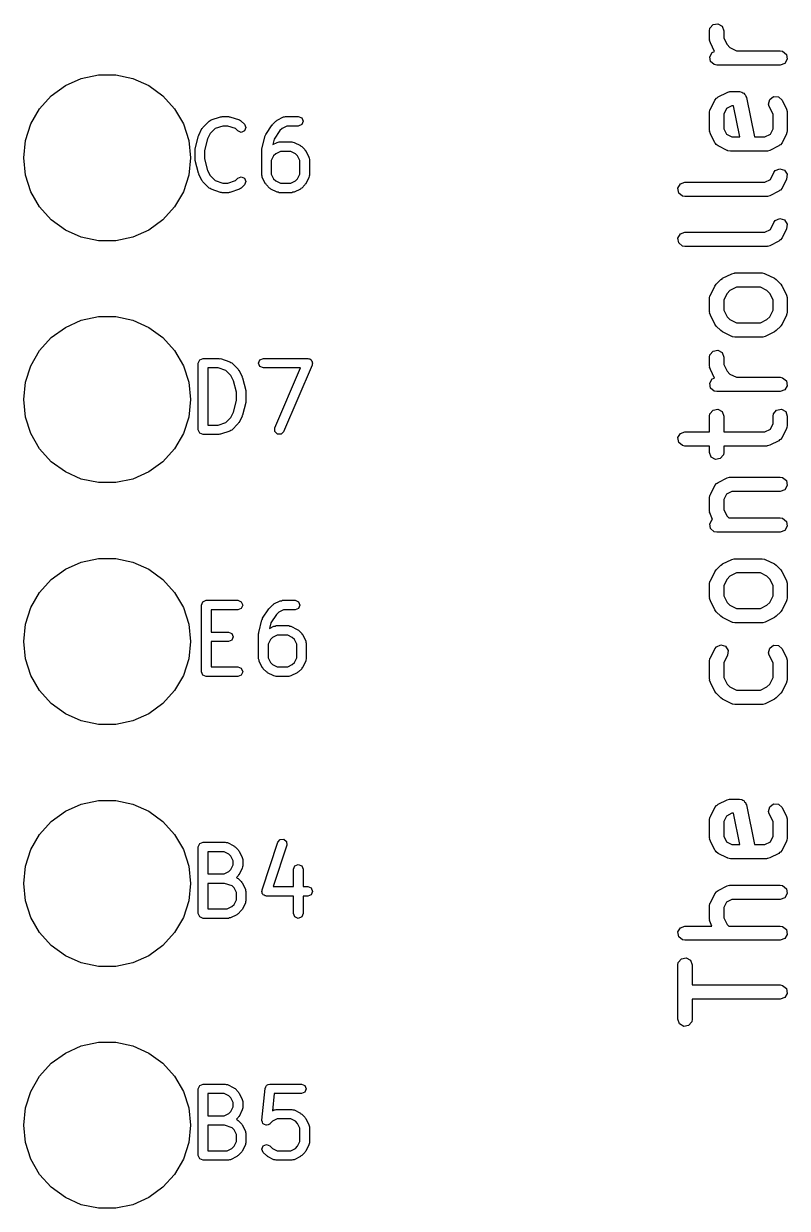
# Model space of a CAD drawing. Extents: x 128.5 to 208.6, y -109.7 to -29.3.
# Drawn here: x 129 to 137.02, y -60.87 to -48.43 of the extents above; entities that cross this region are included whole.
import ezdxf

# ---------------------------------------------------------------- set-up
doc = ezdxf.new("R2010")
doc.units = 0
doc.layers.add('BLACK', color=7, linetype='CONTINUOUS')

msp = doc.modelspace()

# ---------------------------------------------------------------- linework, layer by layer
at = {"layer": 'BLACK', "linetype": 'CONTINUOUS'}
for p, q in [((136.206, -48.5), (136.21, -48.4743)), ((136.206, -48.5952), (136.206, -48.5)), ((136.21, -48.4743), (136.243, -48.435)), ((136.243, -48.435), (136.294, -48.4261)), ((136.294, -48.4261), (136.338, -48.4518)), ((136.338, -48.4518), (136.356, -48.5)), ((136.356, -48.5), (136.356, -48.5775)), ((136.207, -48.5995), (136.206, -48.5952)), ((136.206, -48.6038), (136.207, -48.5995)), ((136.214, -48.6288), (136.206, -48.6038)), ((136.259, -48.7188), (136.214, -48.6288)), ((136.356, -48.5775), (136.39, -48.646)), ((136.207, -48.7727), (136.233, -48.7283)), ((136.233, -48.7283), (136.259, -48.7188)), ((136.39, -48.646), (136.42, -48.6765)), ((136.42, -48.6765), (136.489, -48.7107)), ((136.489, -48.7107), (136.947, -48.7107)), ((136.947, -48.7107), (136.973, -48.7152)), ((136.973, -48.7152), (137.012, -48.7482)), ((137.012, -48.7482), (137.021, -48.7987)), ((136.216, -48.8232), (136.207, -48.7727)), ((136.255, -48.8562), (136.216, -48.8232)), ((136.281, -48.8607), (136.255, -48.8562)), ((136.947, -48.8607), (136.281, -48.8607)), ((136.996, -48.8432), (136.947, -48.8607)), ((137.021, -48.7987), (136.996, -48.8432)), ((129.442, -49.0751), (129.609, -49.0006)), ((129.609, -49.0006), (129.788, -48.9625)), ((129.788, -48.9625), (129.972, -48.9625)), ((129.972, -48.9625), (130.151, -49.0006)), ((130.151, -49.0006), (130.318, -49.0751)), ((129.294, -49.1828), (129.442, -49.0751)), ((130.318, -49.0751), (130.466, -49.1828)), ((129.171, -49.3189), (129.294, -49.1828)), ((130.466, -49.1828), (130.589, -49.3189)), ((136.214, -49.3236), (136.261, -49.2284)), ((136.261, -49.2284), (136.277, -49.2074)), ((136.277, -49.2074), (136.287, -49.203)), ((136.287, -49.203), (136.295, -49.1948)), ((136.295, -49.1948), (136.39, -49.1472)), ((136.39, -49.1472), (136.415, -49.1398)), ((136.415, -49.1398), (136.419, -49.1408)), ((136.419, -49.1408), (136.424, -49.1393)), ((136.424, -49.1393), (136.519, -49.1393)), ((136.519, -49.1393), (136.544, -49.1438)), ((136.544, -49.1438), (136.554, -49.1518)), ((136.554, -49.1518), (136.566, -49.1557)), ((136.566, -49.1557), (136.573, -49.1678)), ((136.573, -49.1678), (136.584, -49.1768)), ((136.584, -49.1768), (136.586, -49.189)), ((136.586, -49.189), (136.592, -49.1996)), ((136.592, -49.1996), (136.676, -49.6155)), ((136.825, -49.2705), (136.837, -49.2206)), ((136.837, -49.2206), (136.878, -49.19)), ((136.878, -49.19), (136.93, -49.1931)), ((136.93, -49.1931), (136.967, -49.2284)), ((136.967, -49.2284), (137.014, -49.3236)), ((129.079, -49.4776), (129.171, -49.3189)), ((130.589, -49.3189), (130.681, -49.4776)), ((136.206, -49.3571), (136.21, -49.3315)), ((136.206, -49.5476), (136.206, -49.3571)), ((136.21, -49.3315), (136.213, -49.3281)), ((136.213, -49.3281), (136.214, -49.3236)), ((136.384, -49.3178), (136.356, -49.3748)), ((136.356, -49.3748), (136.356, -49.5299)), ((136.441, -49.2893), (136.384, -49.3178)), ((136.457, -49.2893), (136.441, -49.2893)), ((136.523, -49.6155), (136.457, -49.2893)), ((136.833, -49.2954), (136.825, -49.2705)), ((136.872, -49.3748), (136.833, -49.2954)), ((136.872, -49.5299), (136.872, -49.3748)), ((137.014, -49.3236), (137.022, -49.3486)), ((137.022, -49.3486), (137.021, -49.3529)), ((137.021, -49.3529), (137.022, -49.3571)), ((137.022, -49.3571), (137.022, -49.5476)), ((129.023, -49.6518), (129.079, -49.4776)), ((130.681, -49.4776), (130.737, -49.6518)), ((130.885, -49.5153), (130.952, -49.4486)), ((130.952, -49.4486), (130.963, -49.4442)), ((130.963, -49.4442), (130.972, -49.4366)), ((130.972, -49.4366), (131.072, -49.4032)), ((131.095, -49.5007), (131.014, -49.5277)), ((131.072, -49.4032), (131.08, -49.4038)), ((131.08, -49.4038), (131.087, -49.4007)), ((131.087, -49.4007), (131.154, -49.4007)), ((131.146, -49.5007), (131.095, -49.5007)), ((131.227, -49.5277), (131.146, -49.5007)), ((131.154, -49.4007), (131.162, -49.4038)), ((131.162, -49.4038), (131.17, -49.4032)), ((131.17, -49.4032), (131.27, -49.4366)), ((131.27, -49.4366), (131.279, -49.4442)), ((131.279, -49.4442), (131.289, -49.4486)), ((131.289, -49.4486), (131.323, -49.482)), ((131.323, -49.482), (131.337, -49.5173)), ((131.546, -49.5896), (131.612, -49.4896)), ((131.612, -49.4896), (131.617, -49.4867)), ((131.617, -49.4867), (131.619, -49.482)), ((131.619, -49.482), (131.652, -49.4486)), ((131.652, -49.4486), (131.66, -49.4455)), ((131.66, -49.4455), (131.665, -49.4393)), ((131.665, -49.4393), (131.732, -49.4059)), ((131.766, -49.5007), (131.717, -49.5251)), ((131.732, -49.4059), (131.743, -49.4051)), ((131.743, -49.4051), (131.754, -49.4007)), ((131.754, -49.4007), (131.887, -49.4007)), ((131.887, -49.5007), (131.766, -49.5007)), ((131.887, -49.4007), (131.923, -49.4153)), ((131.923, -49.486), (131.887, -49.5007)), ((131.923, -49.4153), (131.937, -49.4507)), ((131.937, -49.4507), (131.923, -49.486)), ((130.805, -49.7385), (130.839, -49.6052)), ((130.839, -49.6052), (130.842, -49.6006)), ((130.842, -49.6006), (130.843, -49.595)), ((130.843, -49.595), (130.876, -49.5283)), ((130.876, -49.5283), (130.882, -49.5229)), ((130.882, -49.5229), (130.885, -49.5153)), ((130.962, -49.5803), (130.935, -49.6348)), ((131.014, -49.5277), (130.962, -49.5803)), ((131.252, -49.5527), (131.227, -49.5277)), ((131.287, -49.5673), (131.252, -49.5527)), ((131.323, -49.5527), (131.287, -49.5673)), ((131.337, -49.5173), (131.323, -49.5527)), ((131.505, -49.7385), (131.539, -49.6052)), ((131.539, -49.6052), (131.544, -49.5982)), ((131.544, -49.5982), (131.546, -49.5896)), ((131.693, -49.5492), (131.634, -49.6379)), ((131.717, -49.5251), (131.693, -49.5492)), ((136.207, -49.5518), (136.206, -49.5476)), ((136.206, -49.5562), (136.207, -49.5518)), ((136.214, -49.5812), (136.206, -49.5562)), ((136.261, -49.6764), (136.214, -49.5812)), ((136.356, -49.5299), (136.384, -49.587)), ((136.384, -49.587), (136.441, -49.6155)), ((136.441, -49.6155), (136.523, -49.6155)), ((136.676, -49.6155), (136.787, -49.6155)), ((136.787, -49.6155), (136.844, -49.587)), ((136.844, -49.587), (136.872, -49.5299)), ((137.014, -49.5812), (136.967, -49.6764)), ((137.015, -49.5767), (137.014, -49.5812)), ((137.018, -49.5733), (137.015, -49.5767)), ((137.022, -49.5476), (137.018, -49.5733)), ((129.004, -49.834), (129.023, -49.6518)), ((130.737, -49.6518), (130.756, -49.834)), ((130.804, -49.7507), (130.806, -49.7448)), ((130.804, -49.8507), (130.804, -49.7507)), ((130.806, -49.7448), (130.805, -49.7385)), ((130.935, -49.6348), (130.904, -49.7568)), ((130.904, -49.7568), (130.904, -49.8445)), ((131.504, -49.7507), (131.506, -49.7448)), ((131.504, -50.0173), (131.504, -49.7507)), ((131.506, -49.7448), (131.505, -49.7385)), ((131.634, -49.6379), (131.619, -49.6954)), ((131.619, -49.6954), (131.665, -49.6726)), ((131.665, -49.6726), (131.677, -49.6718)), ((131.677, -49.6718), (131.687, -49.6673)), ((131.687, -49.6673), (131.821, -49.6673)), ((131.821, -49.6673), (131.831, -49.6718)), ((131.831, -49.6718), (131.843, -49.6726)), ((131.843, -49.6726), (131.91, -49.7059)), ((131.91, -49.7059), (131.915, -49.7122)), ((131.915, -49.7122), (131.923, -49.7153)), ((131.923, -49.7153), (131.956, -49.7486)), ((131.956, -49.7486), (131.959, -49.7562)), ((131.959, -49.7562), (131.965, -49.7616)), ((136.269, -49.6841), (136.261, -49.6764)), ((136.274, -49.6944), (136.269, -49.6841)), ((136.295, -49.7099), (136.274, -49.6944)), ((136.39, -49.7576), (136.295, -49.7099)), ((136.394, -49.7581), (136.39, -49.7576)), ((136.838, -49.7576), (136.813, -49.765)), ((136.933, -49.7099), (136.838, -49.7576)), ((136.941, -49.7018), (136.933, -49.7099)), ((136.951, -49.6973), (136.941, -49.7018)), ((136.967, -49.6764), (136.951, -49.6973)), ((129.023, -50.0162), (129.004, -49.834)), ((130.756, -49.834), (130.737, -50.0162)), ((130.806, -49.8565), (130.804, -49.8507)), ((130.805, -49.8628), (130.806, -49.8565)), ((130.839, -49.9961), (130.805, -49.8628)), ((130.904, -49.8445), (130.935, -49.9665)), ((131.628, -49.8136), (131.604, -49.8625)), ((131.604, -49.8625), (131.604, -50.0055)), ((131.65, -49.7918), (131.628, -49.8136)), ((131.699, -49.7673), (131.65, -49.7918)), ((131.809, -49.7673), (131.699, -49.7673)), ((131.858, -49.7918), (131.809, -49.7673)), ((131.88, -49.8136), (131.858, -49.7918)), ((131.904, -49.8625), (131.88, -49.8136)), ((131.904, -50.0055), (131.904, -49.8625)), ((131.965, -49.7616), (131.999, -49.8283)), ((131.999, -49.8283), (132, -49.8399)), ((132, -49.8399), (132.004, -49.8507)), ((132.004, -49.8507), (132.004, -50.0173)), ((136.398, -49.761), (136.394, -49.7581)), ((136.424, -49.7655), (136.398, -49.761)), ((136.805, -49.7655), (136.424, -49.7655)), ((136.809, -49.7639), (136.805, -49.7655)), ((136.813, -49.765), (136.809, -49.7639)), ((130.842, -50.0007), (130.839, -49.9961)), ((130.843, -50.0064), (130.842, -50.0007)), ((130.935, -49.9665), (130.962, -50.021)), ((131.604, -50.0055), (131.628, -50.0544)), ((131.88, -50.0544), (131.904, -50.0055)), ((136.844, -50.0631), (136.88, -49.9903)), ((136.88, -49.9903), (136.896, -49.9693)), ((136.896, -49.9693), (136.943, -49.9489)), ((136.943, -49.9489), (136.992, -49.9636)), ((136.992, -49.9636), (137.02, -50.0064)), ((129.079, -50.1904), (129.023, -50.0162)), ((130.737, -50.0162), (130.681, -50.1904)), ((130.876, -50.073), (130.843, -50.0064)), ((130.882, -50.0784), (130.876, -50.073)), ((130.885, -50.086), (130.882, -50.0784)), ((130.952, -50.1527), (130.885, -50.086)), ((130.962, -50.021), (131.014, -50.0736)), ((131.014, -50.0736), (131.095, -50.1007)), ((131.095, -50.1007), (131.146, -50.1007)), ((131.146, -50.1007), (131.227, -50.0736)), ((131.227, -50.0736), (131.252, -50.0486)), ((131.252, -50.0486), (131.287, -50.034)), ((131.287, -50.034), (131.323, -50.0486)), ((131.323, -50.1194), (131.289, -50.1527)), ((131.323, -50.0486), (131.337, -50.084)), ((131.337, -50.084), (131.323, -50.1194)), ((131.508, -50.0281), (131.504, -50.0173)), ((131.509, -50.0397), (131.508, -50.0281)), ((131.543, -50.1064), (131.509, -50.0397)), ((131.549, -50.1118), (131.543, -50.1064)), ((131.552, -50.1194), (131.549, -50.1118)), ((131.585, -50.1527), (131.552, -50.1194)), ((131.628, -50.0544), (131.65, -50.0762)), ((131.65, -50.0762), (131.699, -50.1007)), ((131.699, -50.1007), (131.809, -50.1007)), ((131.809, -50.1007), (131.858, -50.0762)), ((131.858, -50.0762), (131.88, -50.0544)), ((131.956, -50.1194), (131.923, -50.1527)), ((131.959, -50.1118), (131.956, -50.1194)), ((131.965, -50.1064), (131.959, -50.1118)), ((131.999, -50.0397), (131.965, -50.1064)), ((132, -50.0281), (131.999, -50.0397)), ((132.004, -50.0173), (132, -50.0281)), ((135.874, -50.1536), (135.899, -50.1092)), ((135.899, -50.1092), (135.947, -50.0917)), ((135.947, -50.0917), (136.787, -50.0917)), ((136.787, -50.0917), (136.844, -50.0631)), ((137.014, -50.0573), (136.967, -50.1526)), ((137.02, -50.0064), (137.014, -50.0573)), ((129.171, -50.3491), (129.079, -50.1904)), ((130.681, -50.1904), (130.589, -50.3491)), ((130.963, -50.1571), (130.952, -50.1527)), ((130.972, -50.1648), (130.963, -50.1571)), ((131.072, -50.1981), (130.972, -50.1648)), ((131.08, -50.1975), (131.072, -50.1981)), ((131.087, -50.2007), (131.08, -50.1975)), ((131.154, -50.2007), (131.087, -50.2007)), ((131.162, -50.1975), (131.154, -50.2007)), ((131.17, -50.1981), (131.162, -50.1975)), ((131.27, -50.1648), (131.17, -50.1981)), ((131.279, -50.1571), (131.27, -50.1648)), ((131.289, -50.1527), (131.279, -50.1571)), ((131.593, -50.1558), (131.585, -50.1527)), ((131.598, -50.1621), (131.593, -50.1558)), ((131.665, -50.1954), (131.598, -50.1621)), ((131.677, -50.1962), (131.665, -50.1954)), ((131.687, -50.2007), (131.677, -50.1962)), ((131.821, -50.2007), (131.687, -50.2007)), ((131.831, -50.1962), (131.821, -50.2007)), ((131.843, -50.1954), (131.831, -50.1962)), ((131.91, -50.1621), (131.843, -50.1954)), ((131.915, -50.1558), (131.91, -50.1621)), ((131.923, -50.1527), (131.915, -50.1558)), ((135.882, -50.2042), (135.874, -50.1536)), ((135.922, -50.2371), (135.882, -50.2042)), ((135.947, -50.2417), (135.922, -50.2371)), ((136.805, -50.2417), (135.947, -50.2417)), ((136.809, -50.2401), (136.805, -50.2417)), ((136.813, -50.2412), (136.809, -50.2401)), ((136.838, -50.2337), (136.813, -50.2412)), ((136.933, -50.1861), (136.838, -50.2337)), ((136.941, -50.178), (136.933, -50.1861)), ((136.951, -50.1735), (136.941, -50.178)), ((136.967, -50.1526), (136.951, -50.1735)), ((129.294, -50.4852), (129.171, -50.3491)), ((130.589, -50.3491), (130.466, -50.4852)), ((129.442, -50.5929), (129.294, -50.4852)), ((130.466, -50.4852), (130.318, -50.5929)), ((136.88, -50.5141), (136.896, -50.4932)), ((136.896, -50.4932), (136.943, -50.4728)), ((136.943, -50.4728), (136.992, -50.4874)), ((136.992, -50.4874), (137.02, -50.5302)), ((129.609, -50.6674), (129.442, -50.5929)), ((130.318, -50.5929), (130.151, -50.6674)), ((135.899, -50.633), (135.947, -50.6155)), ((135.947, -50.6155), (136.787, -50.6155)), ((136.787, -50.6155), (136.844, -50.587)), ((136.844, -50.587), (136.88, -50.5141)), ((137.014, -50.5812), (136.967, -50.6764)), ((137.02, -50.5302), (137.014, -50.5812)), ((129.788, -50.7055), (129.609, -50.6674)), ((129.972, -50.7055), (129.788, -50.7055)), ((130.151, -50.6674), (129.972, -50.7055)), ((135.874, -50.6775), (135.899, -50.633)), ((135.882, -50.728), (135.874, -50.6775)), ((135.922, -50.761), (135.882, -50.728)), ((136.933, -50.7099), (136.838, -50.7576)), ((136.941, -50.7018), (136.933, -50.7099)), ((136.951, -50.6973), (136.941, -50.7018)), ((136.967, -50.6764), (136.951, -50.6973)), ((135.947, -50.7655), (135.922, -50.761)), ((136.805, -50.7655), (135.947, -50.7655)), ((136.809, -50.7639), (136.805, -50.7655)), ((136.813, -50.765), (136.809, -50.7639)), ((136.838, -50.7576), (136.813, -50.765)), ((136.275, -51.1613), (136.323, -51.1136)), ((136.323, -51.1136), (136.341, -51.1008)), ((136.341, -51.1008), (136.342, -51.0996)), ((136.342, -51.0996), (136.438, -51.052)), ((136.438, -51.052), (136.463, -51.0445)), ((136.463, -51.0445), (136.467, -51.0456)), ((136.467, -51.0456), (136.471, -51.044)), ((136.471, -51.044), (136.757, -51.044)), ((136.757, -51.044), (136.783, -51.0486)), ((136.783, -51.0486), (136.786, -51.0515)), ((136.786, -51.0515), (136.79, -51.052)), ((136.79, -51.052), (136.886, -51.0996)), ((136.886, -51.0996), (136.904, -51.1129)), ((136.904, -51.1129), (136.905, -51.1136)), ((136.905, -51.1136), (136.953, -51.1613)), ((136.214, -51.276), (136.261, -51.1807)), ((136.261, -51.1807), (136.275, -51.1627)), ((136.275, -51.1627), (136.275, -51.1613)), ((136.42, -51.2283), (136.39, -51.2587)), ((136.489, -51.194), (136.42, -51.2283)), ((136.739, -51.194), (136.489, -51.194)), ((136.808, -51.2283), (136.739, -51.194)), ((136.838, -51.2587), (136.808, -51.2283)), ((136.953, -51.1613), (136.966, -51.1796)), ((136.966, -51.1796), (136.967, -51.1807)), ((136.967, -51.1807), (137.014, -51.276)), ((136.206, -51.3095), (136.21, -51.2839)), ((136.206, -51.4524), (136.206, -51.3095)), ((136.21, -51.2839), (136.213, -51.2804)), ((136.213, -51.2804), (136.214, -51.276)), ((136.39, -51.2587), (136.356, -51.3272)), ((136.356, -51.3272), (136.356, -51.4347)), ((136.872, -51.3272), (136.838, -51.2587)), ((136.872, -51.4347), (136.872, -51.3272)), ((137.014, -51.276), (137.022, -51.3009)), ((137.022, -51.3009), (137.021, -51.3053)), ((137.021, -51.3053), (137.022, -51.3095)), ((137.022, -51.3095), (137.022, -51.4524)), ((136.207, -51.4566), (136.206, -51.4524)), ((136.206, -51.461), (136.207, -51.4566)), ((136.214, -51.4859), (136.206, -51.461)), ((136.261, -51.5812), (136.214, -51.4859)), ((136.356, -51.4347), (136.39, -51.5032)), ((136.838, -51.5032), (136.872, -51.4347)), ((137.014, -51.4859), (136.967, -51.5812)), ((137.015, -51.4815), (137.014, -51.4859)), ((137.018, -51.478), (137.015, -51.4815)), ((137.022, -51.4524), (137.018, -51.478)), ((129.294, -51.7228), (129.442, -51.6151)), ((129.442, -51.6151), (129.609, -51.5406)), ((129.609, -51.5406), (129.788, -51.5025)), ((129.788, -51.5025), (129.972, -51.5025)), ((129.972, -51.5025), (130.151, -51.5406)), ((130.151, -51.5406), (130.318, -51.6151)), ((130.318, -51.6151), (130.466, -51.7228)), ((136.262, -51.5823), (136.261, -51.5812)), ((136.275, -51.6007), (136.262, -51.5823)), ((136.323, -51.6483), (136.275, -51.6007)), ((136.39, -51.5032), (136.42, -51.5336)), ((136.42, -51.5336), (136.489, -51.5679)), ((136.489, -51.5679), (136.739, -51.5679)), ((136.739, -51.5679), (136.808, -51.5336)), ((136.808, -51.5336), (136.838, -51.5032)), ((136.953, -51.6007), (136.905, -51.6483)), ((136.967, -51.5812), (136.953, -51.5992)), ((136.953, -51.5992), (136.953, -51.6007)), ((129.171, -51.8589), (129.294, -51.7228)), ((130.466, -51.7228), (130.589, -51.8589)), ((136.324, -51.649), (136.323, -51.6483)), ((136.342, -51.6623), (136.324, -51.649)), ((136.438, -51.7099), (136.342, -51.6623)), ((136.442, -51.7105), (136.438, -51.7099)), ((136.446, -51.7133), (136.442, -51.7105)), ((136.471, -51.7179), (136.446, -51.7133)), ((136.757, -51.7179), (136.471, -51.7179)), ((136.761, -51.7163), (136.757, -51.7179)), ((136.765, -51.7174), (136.761, -51.7163)), ((136.79, -51.7099), (136.765, -51.7174)), ((136.886, -51.6623), (136.79, -51.7099)), ((136.887, -51.6611), (136.886, -51.6623)), ((136.905, -51.6483), (136.887, -51.6611)), ((129.079, -52.0176), (129.171, -51.8589)), ((130.589, -51.8589), (130.681, -52.0176)), ((136.21, -51.9029), (136.243, -51.8636)), ((136.243, -51.8636), (136.294, -51.8547)), ((136.294, -51.8547), (136.338, -51.8804)), ((130.837, -51.9907), (130.852, -51.9553)), ((130.837, -52.6907), (130.837, -51.9907)), ((130.852, -51.9553), (130.887, -51.9407)), ((130.887, -51.9407), (131.054, -51.9407)), ((131.054, -51.9407), (131.062, -51.9438)), ((131.062, -51.9438), (131.07, -51.9432)), ((131.07, -51.9432), (131.17, -51.9766)), ((131.17, -51.9766), (131.179, -51.9842)), ((131.179, -51.9842), (131.189, -51.9886)), ((131.189, -51.9886), (131.256, -52.0553)), ((131.471, -51.9907), (131.485, -51.9553)), ((131.485, -52.026), (131.471, -51.9907)), ((131.485, -51.9553), (131.521, -51.9407)), ((131.521, -51.9407), (131.987, -51.9407)), ((131.987, -51.9407), (131.997, -51.9446)), ((131.997, -51.9446), (132.007, -51.9447)), ((132.007, -51.9447), (132.014, -51.9516)), ((132.014, -51.9516), (132.023, -51.9553)), ((132.023, -51.9553), (132.027, -51.9648)), ((132.027, -51.9648), (132.034, -51.9721)), ((132.037, -51.9907), (132.033, -52.0001)), ((132.034, -51.9721), (132.034, -51.9817)), ((132.034, -51.9817), (132.037, -51.9907)), ((136.206, -51.9286), (136.21, -51.9029)), ((136.206, -52.0238), (136.206, -51.9286)), ((136.338, -51.8804), (136.356, -51.9286)), ((136.356, -51.9286), (136.356, -52.0061)), ((129.023, -52.1918), (129.079, -52.0176)), ((130.681, -52.0176), (130.737, -52.1918)), ((130.937, -52.0407), (130.937, -52.6407)), ((131.046, -52.0407), (130.937, -52.0407)), ((131.127, -52.0677), (131.046, -52.0407)), ((131.18, -52.1203), (131.127, -52.0677)), ((131.207, -52.1748), (131.18, -52.1203)), ((131.256, -52.0553), (131.259, -52.0629)), ((131.259, -52.0629), (131.265, -52.0683)), ((131.265, -52.0683), (131.299, -52.135)), ((131.521, -52.0407), (131.485, -52.026)), ((131.912, -52.0407), (131.521, -52.0407)), ((131.641, -52.671), (131.912, -52.0407)), ((132.033, -52.0104), (131.733, -52.7104)), ((132.033, -52.0001), (132.033, -52.0104)), ((136.207, -52.028), (136.206, -52.0238)), ((136.206, -52.0324), (136.207, -52.028)), ((136.214, -52.0573), (136.206, -52.0324)), ((136.259, -52.1473), (136.214, -52.0573)), ((136.356, -52.0061), (136.39, -52.0746)), ((136.39, -52.0746), (136.42, -52.105)), ((136.42, -52.105), (136.489, -52.1393)), ((129.004, -52.374), (129.023, -52.1918)), ((130.737, -52.1918), (130.756, -52.374)), ((131.237, -52.2968), (131.207, -52.1748)), ((131.299, -52.135), (131.299, -52.1406)), ((131.299, -52.1406), (131.303, -52.1452)), ((131.303, -52.1452), (131.336, -52.2785)), ((136.207, -52.2013), (136.233, -52.1568)), ((136.216, -52.2518), (136.207, -52.2013)), ((136.233, -52.1568), (136.259, -52.1473)), ((136.489, -52.1393), (136.947, -52.1393)), ((136.947, -52.1393), (136.973, -52.1438)), ((136.973, -52.1438), (137.012, -52.1768)), ((137.021, -52.2273), (136.996, -52.2717)), ((137.012, -52.1768), (137.021, -52.2273)), ((131.237, -52.3845), (131.237, -52.2968)), ((131.336, -52.2785), (131.335, -52.2848)), ((131.335, -52.2848), (131.337, -52.2907)), ((131.337, -52.2907), (131.337, -52.3907)), ((136.255, -52.2848), (136.216, -52.2518)), ((136.281, -52.2893), (136.255, -52.2848)), ((136.947, -52.2893), (136.281, -52.2893)), ((136.996, -52.2717), (136.947, -52.2893)), ((129.023, -52.5562), (129.004, -52.374)), ((130.756, -52.374), (130.737, -52.5562)), ((131.207, -52.5065), (131.237, -52.3845)), ((131.336, -52.4028), (131.303, -52.5361)), ((131.337, -52.3907), (131.335, -52.3965)), ((131.335, -52.3965), (131.336, -52.4028)), ((136.21, -52.522), (136.243, -52.4827)), ((136.243, -52.4827), (136.294, -52.4738)), ((136.294, -52.4738), (136.338, -52.4994)), ((136.877, -52.522), (136.91, -52.4827)), ((136.91, -52.4827), (136.96, -52.4738)), ((136.96, -52.4738), (137.005, -52.4994)), ((129.079, -52.7304), (129.023, -52.5562)), ((130.737, -52.5562), (130.681, -52.7304)), ((131.046, -52.6407), (131.127, -52.6136)), ((131.127, -52.6136), (131.18, -52.561)), ((131.18, -52.561), (131.207, -52.5065)), ((131.259, -52.6184), (131.256, -52.626)), ((131.265, -52.613), (131.259, -52.6184)), ((131.299, -52.5464), (131.265, -52.613)), ((131.303, -52.5361), (131.299, -52.5407)), ((131.299, -52.5407), (131.299, -52.5464)), ((136.206, -52.5476), (136.21, -52.522)), ((136.206, -52.7107), (136.206, -52.5476)), ((136.338, -52.4994), (136.356, -52.5476)), ((136.356, -52.5476), (136.356, -52.7107)), ((136.872, -52.5476), (136.877, -52.522)), ((136.872, -52.6252), (136.872, -52.5476)), ((137.005, -52.4994), (137.022, -52.5476)), ((137.022, -52.5476), (137.022, -52.6429)), ((129.171, -52.8891), (129.079, -52.7304)), ((130.681, -52.7304), (130.589, -52.8891)), ((130.852, -52.726), (130.837, -52.6907)), ((130.887, -52.7407), (130.852, -52.726)), ((131.054, -52.7407), (130.887, -52.7407)), ((130.937, -52.6407), (131.046, -52.6407)), ((131.062, -52.7375), (131.054, -52.7407)), ((131.07, -52.7381), (131.062, -52.7375)), ((131.17, -52.7048), (131.07, -52.7381)), ((131.179, -52.6971), (131.17, -52.7048)), ((131.189, -52.6927), (131.179, -52.6971)), ((131.256, -52.626), (131.189, -52.6927)), ((131.641, -52.7092), (131.641, -52.671)), ((131.668, -52.7366), (131.641, -52.7092)), ((131.706, -52.7371), (131.668, -52.7366)), ((131.733, -52.7104), (131.706, -52.7371)), ((135.874, -52.7727), (135.899, -52.7283)), ((135.899, -52.7283), (135.947, -52.7107)), ((135.947, -52.7107), (136.206, -52.7107)), ((136.356, -52.7107), (136.787, -52.7107)), ((136.787, -52.7107), (136.844, -52.6822)), ((136.844, -52.6822), (136.872, -52.6252)), ((137.014, -52.6764), (136.967, -52.7716)), ((137.015, -52.6719), (137.014, -52.6764)), ((137.018, -52.6685), (137.015, -52.6719)), ((137.022, -52.6429), (137.018, -52.6685)), ((135.882, -52.8232), (135.874, -52.7727)), ((135.922, -52.8562), (135.882, -52.8232)), ((135.947, -52.8607), (135.922, -52.8562)), ((136.206, -52.8607), (135.947, -52.8607)), ((136.206, -52.9286), (136.206, -52.8607)), ((136.805, -52.8607), (136.356, -52.8607)), ((136.356, -52.8607), (136.356, -52.9286)), ((136.809, -52.8592), (136.805, -52.8607)), ((136.813, -52.8602), (136.809, -52.8592)), ((136.838, -52.8528), (136.813, -52.8602)), ((136.933, -52.8052), (136.838, -52.8528)), ((136.941, -52.797), (136.933, -52.8052)), ((136.951, -52.7926), (136.941, -52.797)), ((136.967, -52.7716), (136.951, -52.7926)), ((129.294, -53.0252), (129.171, -52.8891)), ((130.589, -52.8891), (130.466, -53.0252)), ((136.223, -52.9768), (136.206, -52.9286)), ((136.268, -53.0024), (136.223, -52.9768)), ((136.351, -52.9542), (136.318, -52.9935)), ((136.356, -52.9286), (136.351, -52.9542)), ((129.442, -53.1329), (129.294, -53.0252)), ((130.466, -53.0252), (130.318, -53.1329)), ((136.318, -52.9935), (136.268, -53.0024)), ((129.609, -53.2074), (129.442, -53.1329)), ((129.788, -53.2455), (129.609, -53.2074)), ((130.151, -53.2074), (129.972, -53.2455)), ((130.318, -53.1329), (130.151, -53.2074)), ((136.295, -53.2424), (136.39, -53.1948)), ((136.39, -53.1948), (136.415, -53.1874)), ((136.415, -53.1874), (136.419, -53.1884)), ((136.419, -53.1884), (136.424, -53.1869)), ((136.424, -53.1869), (136.947, -53.1869)), ((136.947, -53.1869), (136.973, -53.1914)), ((136.973, -53.1914), (137.012, -53.2244)), ((137.012, -53.2244), (137.021, -53.2749)), ((129.972, -53.2455), (129.788, -53.2455)), ((136.214, -53.3712), (136.261, -53.276)), ((136.261, -53.276), (136.277, -53.2551)), ((136.277, -53.2551), (136.287, -53.2506)), ((136.287, -53.2506), (136.295, -53.2424)), ((136.441, -53.3369), (136.384, -53.3654)), ((136.947, -53.3369), (136.441, -53.3369)), ((136.996, -53.3194), (136.947, -53.3369)), ((137.021, -53.2749), (136.996, -53.3194)), ((136.206, -53.4048), (136.21, -53.3791)), ((136.206, -53.5476), (136.206, -53.4048)), ((136.21, -53.3791), (136.213, -53.3757)), ((136.213, -53.3757), (136.214, -53.3712)), ((136.384, -53.3654), (136.356, -53.4225)), ((136.356, -53.4225), (136.356, -53.5299)), ((136.207, -53.5518), (136.206, -53.5476)), ((136.206, -53.5562), (136.207, -53.5518)), ((136.214, -53.5812), (136.206, -53.5562)), ((136.238, -53.6308), (136.214, -53.5812)), ((136.356, -53.5299), (136.39, -53.5984)), ((136.39, -53.5984), (136.407, -53.6155)), ((136.207, -53.6775), (136.233, -53.633)), ((136.216, -53.728), (136.207, -53.6775)), ((136.255, -53.761), (136.216, -53.728)), ((136.233, -53.633), (136.238, -53.6308)), ((136.407, -53.6155), (136.947, -53.6155)), ((136.947, -53.6155), (136.973, -53.62)), ((136.973, -53.62), (137.012, -53.653)), ((137.021, -53.7035), (136.996, -53.7479)), ((137.012, -53.653), (137.021, -53.7035)), ((136.281, -53.7655), (136.255, -53.761)), ((136.947, -53.7655), (136.281, -53.7655)), ((136.996, -53.7479), (136.947, -53.7655)), ((129.442, -54.1551), (129.609, -54.0806)), ((129.609, -54.0806), (129.788, -54.0425)), ((129.788, -54.0425), (129.972, -54.0425)), ((129.972, -54.0425), (130.151, -54.0806)), ((130.151, -54.0806), (130.318, -54.1551)), ((136.323, -54.1136), (136.341, -54.1008)), ((136.341, -54.1008), (136.342, -54.0996)), ((136.342, -54.0996), (136.438, -54.052)), ((136.438, -54.052), (136.463, -54.0445)), ((136.463, -54.0445), (136.467, -54.0456)), ((136.467, -54.0456), (136.471, -54.044)), ((136.471, -54.044), (136.757, -54.044)), ((136.757, -54.044), (136.783, -54.0486)), ((136.783, -54.0486), (136.786, -54.0515)), ((136.786, -54.0515), (136.79, -54.052)), ((136.79, -54.052), (136.886, -54.0996)), ((136.886, -54.0996), (136.904, -54.1129)), ((129.294, -54.2628), (129.442, -54.1551)), ((130.318, -54.1551), (130.466, -54.2628)), ((136.214, -54.276), (136.261, -54.1807)), ((136.261, -54.1807), (136.275, -54.1627)), ((136.275, -54.1613), (136.323, -54.1136)), ((136.275, -54.1627), (136.275, -54.1613)), ((136.42, -54.2283), (136.39, -54.2587)), ((136.489, -54.194), (136.42, -54.2283)), ((136.739, -54.194), (136.489, -54.194)), ((136.808, -54.2283), (136.739, -54.194)), ((136.838, -54.2587), (136.808, -54.2283)), ((136.904, -54.1129), (136.905, -54.1136)), ((136.905, -54.1136), (136.953, -54.1613)), ((136.953, -54.1613), (136.966, -54.1796)), ((136.966, -54.1796), (136.967, -54.1807)), ((136.967, -54.1807), (137.014, -54.276)), ((129.171, -54.3989), (129.294, -54.2628)), ((130.466, -54.2628), (130.589, -54.3989)), ((136.206, -54.3095), (136.21, -54.2839)), ((136.206, -54.4524), (136.206, -54.3095)), ((136.21, -54.2839), (136.213, -54.2804)), ((136.213, -54.2804), (136.214, -54.276)), ((136.39, -54.2587), (136.356, -54.3272)), ((136.356, -54.3272), (136.356, -54.4347)), ((136.872, -54.3272), (136.838, -54.2587)), ((136.872, -54.4347), (136.872, -54.3272)), ((137.014, -54.276), (137.022, -54.3009)), ((137.022, -54.3009), (137.021, -54.3053)), ((137.021, -54.3053), (137.022, -54.3095)), ((137.022, -54.3095), (137.022, -54.4524)), ((129.079, -54.5576), (129.171, -54.3989)), ((130.589, -54.3989), (130.681, -54.5576)), ((130.885, -54.4953), (130.921, -54.4807)), ((130.921, -54.4807), (131.254, -54.4807)), ((131.254, -54.4807), (131.289, -54.4953)), ((131.71, -54.4851), (131.721, -54.4807)), ((131.721, -54.4807), (131.854, -54.4807)), ((131.854, -54.4807), (131.889, -54.4953)), ((136.207, -54.4566), (136.206, -54.4524)), ((136.206, -54.461), (136.207, -54.4566)), ((136.214, -54.4859), (136.206, -54.461)), ((136.356, -54.4347), (136.39, -54.5032)), ((136.838, -54.5032), (136.872, -54.4347)), ((137.015, -54.4815), (137.014, -54.4859)), ((137.018, -54.478), (137.015, -54.4815)), ((137.022, -54.4524), (137.018, -54.478)), ((129.023, -54.7318), (129.079, -54.5576)), ((130.681, -54.5576), (130.737, -54.7318)), ((130.871, -54.5307), (130.885, -54.4953)), ((130.871, -55.2307), (130.871, -54.5307)), ((131.254, -54.5807), (130.971, -54.5807)), ((130.971, -54.5807), (130.971, -54.814)), ((131.289, -54.566), (131.254, -54.5807)), ((131.289, -54.4953), (131.304, -54.5307)), ((131.304, -54.5307), (131.289, -54.566)), ((131.512, -54.6696), (131.579, -54.5696)), ((131.579, -54.5696), (131.583, -54.5667)), ((131.583, -54.5667), (131.585, -54.562)), ((131.585, -54.562), (131.619, -54.5286)), ((131.619, -54.5286), (131.626, -54.5255)), ((131.626, -54.5255), (131.632, -54.5193)), ((131.632, -54.5193), (131.698, -54.4859)), ((131.684, -54.6051), (131.66, -54.6292)), ((131.732, -54.5807), (131.684, -54.6051)), ((131.698, -54.4859), (131.71, -54.4851)), ((131.854, -54.5807), (131.732, -54.5807)), ((131.889, -54.566), (131.854, -54.5807)), ((131.889, -54.4953), (131.904, -54.5307)), ((131.904, -54.5307), (131.889, -54.566)), ((136.261, -54.5812), (136.214, -54.4859)), ((136.262, -54.5823), (136.261, -54.5812)), ((136.275, -54.6007), (136.262, -54.5823)), ((136.323, -54.6483), (136.275, -54.6007)), ((136.39, -54.5032), (136.42, -54.5336)), ((136.42, -54.5336), (136.489, -54.5679)), ((136.489, -54.5679), (136.739, -54.5679)), ((136.739, -54.5679), (136.808, -54.5336)), ((136.808, -54.5336), (136.838, -54.5032)), ((136.953, -54.6007), (136.905, -54.6483)), ((136.967, -54.5812), (136.953, -54.5992)), ((136.953, -54.5992), (136.953, -54.6007)), ((137.014, -54.4859), (136.967, -54.5812)), ((129.004, -54.914), (129.023, -54.7318)), ((130.737, -54.7318), (130.756, -54.914)), ((131.472, -54.8185), (131.505, -54.6852)), ((131.505, -54.6852), (131.511, -54.6782)), ((131.511, -54.6782), (131.512, -54.6696)), ((131.6, -54.7179), (131.586, -54.7754)), ((131.66, -54.6292), (131.6, -54.7179)), ((136.324, -54.649), (136.323, -54.6483)), ((136.342, -54.6623), (136.324, -54.649)), ((136.438, -54.7099), (136.342, -54.6623)), ((136.442, -54.7105), (136.438, -54.7099)), ((136.446, -54.7133), (136.442, -54.7105)), ((136.471, -54.7179), (136.446, -54.7133)), ((136.757, -54.7179), (136.471, -54.7179)), ((136.761, -54.7163), (136.757, -54.7179)), ((136.765, -54.7174), (136.761, -54.7163)), ((136.79, -54.7099), (136.765, -54.7174)), ((136.886, -54.6623), (136.79, -54.7099)), ((136.887, -54.6611), (136.886, -54.6623)), ((136.905, -54.6483), (136.887, -54.6611)), ((130.971, -54.814), (131.154, -54.814)), ((131.154, -54.814), (131.189, -54.8286)), ((131.189, -54.8286), (131.204, -54.864)), ((131.471, -54.8307), (131.473, -54.8248)), ((131.471, -55.0973), (131.471, -54.8307)), ((131.473, -54.8248), (131.472, -54.8185)), ((131.586, -54.7754), (131.632, -54.7526)), ((131.666, -54.8473), (131.617, -54.8718)), ((131.632, -54.7526), (131.643, -54.7518)), ((131.643, -54.7518), (131.654, -54.7473)), ((131.654, -54.7473), (131.787, -54.7473)), ((131.776, -54.8473), (131.666, -54.8473)), ((131.824, -54.8718), (131.776, -54.8473)), ((131.787, -54.7473), (131.798, -54.7518)), ((131.798, -54.7518), (131.81, -54.7526)), ((131.81, -54.7526), (131.876, -54.7859)), ((131.876, -54.7859), (131.882, -54.7922)), ((131.882, -54.7922), (131.889, -54.7953)), ((131.889, -54.7953), (131.923, -54.8286)), ((131.923, -54.8286), (131.926, -54.8362)), ((131.926, -54.8362), (131.932, -54.8416)), ((131.932, -54.8416), (131.965, -54.9083)), ((129.023, -55.0962), (129.004, -54.914)), ((130.756, -54.914), (130.737, -55.0962)), ((131.154, -54.914), (130.971, -54.914)), ((130.971, -54.914), (130.971, -55.1807)), ((131.189, -54.8994), (131.154, -54.914)), ((131.204, -54.864), (131.189, -54.8994)), ((131.595, -54.8936), (131.571, -54.9425)), ((131.571, -54.9425), (131.571, -55.0855)), ((131.617, -54.8718), (131.595, -54.8936)), ((131.846, -54.8936), (131.824, -54.8718)), ((131.871, -54.9425), (131.846, -54.8936)), ((131.871, -55.0855), (131.871, -54.9425)), ((131.965, -54.9083), (131.966, -54.9199)), ((131.966, -54.9199), (131.971, -54.9307)), ((131.971, -54.9307), (131.971, -55.0973)), ((136.261, -54.9903), (136.277, -54.9693)), ((136.277, -54.9693), (136.324, -54.9489)), ((136.324, -54.9489), (136.373, -54.9636)), ((136.373, -54.9636), (136.401, -55.0064)), ((136.837, -54.9825), (136.878, -54.9519)), ((136.878, -54.9519), (136.93, -54.955)), ((136.93, -54.955), (136.967, -54.9903)), ((129.079, -55.2704), (129.023, -55.0962)), ((130.737, -55.0962), (130.681, -55.2704)), ((131.475, -55.1081), (131.471, -55.0973)), ((131.571, -55.0855), (131.595, -55.1344)), ((131.846, -55.1344), (131.871, -55.0855)), ((131.971, -55.0973), (131.966, -55.1081)), ((136.206, -55.119), (136.21, -55.0934)), ((136.21, -55.0934), (136.213, -55.09)), ((136.213, -55.09), (136.214, -55.0855)), ((136.214, -55.0855), (136.261, -54.9903)), ((136.395, -55.0573), (136.356, -55.1368)), ((136.401, -55.0064), (136.395, -55.0573)), ((136.825, -55.0324), (136.837, -54.9825)), ((136.833, -55.0573), (136.825, -55.0324)), ((136.872, -55.1368), (136.833, -55.0573)), ((136.967, -54.9903), (137.014, -55.0855)), ((137.014, -55.0855), (137.022, -55.1105)), ((130.885, -55.266), (130.871, -55.2307)), ((130.971, -55.1807), (131.254, -55.1807)), ((131.254, -55.1807), (131.289, -55.1953)), ((131.289, -55.1953), (131.304, -55.2307)), ((131.304, -55.2307), (131.289, -55.266)), ((131.476, -55.1197), (131.475, -55.1081)), ((131.509, -55.1864), (131.476, -55.1197)), ((131.515, -55.1918), (131.509, -55.1864)), ((131.519, -55.1994), (131.515, -55.1918)), ((131.552, -55.2327), (131.519, -55.1994)), ((131.595, -55.1344), (131.617, -55.1562)), ((131.617, -55.1562), (131.666, -55.1807)), ((131.666, -55.1807), (131.776, -55.1807)), ((131.776, -55.1807), (131.824, -55.1562)), ((131.824, -55.1562), (131.846, -55.1344)), ((131.923, -55.1994), (131.889, -55.2327)), ((131.926, -55.1918), (131.923, -55.1994)), ((131.932, -55.1864), (131.926, -55.1918)), ((131.965, -55.1197), (131.932, -55.1864)), ((131.966, -55.1081), (131.965, -55.1197)), ((136.206, -55.3095), (136.206, -55.119)), ((136.356, -55.1368), (136.356, -55.2918)), ((136.872, -55.2918), (136.872, -55.1368)), ((137.022, -55.1105), (137.021, -55.1148)), ((137.021, -55.1148), (137.022, -55.119)), ((137.022, -55.119), (137.022, -55.3095)), ((129.171, -55.4291), (129.079, -55.2704)), ((130.681, -55.2704), (130.589, -55.4291)), ((130.921, -55.2807), (130.885, -55.266)), ((131.254, -55.2807), (130.921, -55.2807)), ((131.289, -55.266), (131.254, -55.2807)), ((131.56, -55.2358), (131.552, -55.2327)), ((131.565, -55.2421), (131.56, -55.2358)), ((131.632, -55.2754), (131.565, -55.2421)), ((131.643, -55.2762), (131.632, -55.2754)), ((131.654, -55.2807), (131.643, -55.2762)), ((131.787, -55.2807), (131.654, -55.2807)), ((131.798, -55.2762), (131.787, -55.2807)), ((131.81, -55.2754), (131.798, -55.2762)), ((131.876, -55.2421), (131.81, -55.2754)), ((131.882, -55.2358), (131.876, -55.2421)), ((131.889, -55.2327), (131.882, -55.2358)), ((136.207, -55.3137), (136.206, -55.3095)), ((136.206, -55.3181), (136.207, -55.3137)), ((136.214, -55.3431), (136.206, -55.3181)), ((136.261, -55.4383), (136.214, -55.3431)), ((136.356, -55.2918), (136.39, -55.3603)), ((136.838, -55.3603), (136.872, -55.2918)), ((137.014, -55.3431), (136.967, -55.4383)), ((137.015, -55.3386), (137.014, -55.3431)), ((137.018, -55.3352), (137.015, -55.3386)), ((137.022, -55.3095), (137.018, -55.3352)), ((129.294, -55.5652), (129.171, -55.4291)), ((130.589, -55.4291), (130.466, -55.5652)), ((136.262, -55.4394), (136.261, -55.4383)), ((136.275, -55.4578), (136.262, -55.4394)), ((136.323, -55.5054), (136.275, -55.4578)), ((136.39, -55.3603), (136.42, -55.3907)), ((136.42, -55.3907), (136.489, -55.425)), ((136.489, -55.425), (136.739, -55.425)), ((136.739, -55.425), (136.808, -55.3907)), ((136.808, -55.3907), (136.838, -55.3603)), ((136.953, -55.4578), (136.905, -55.5054)), ((136.967, -55.4383), (136.953, -55.4563)), ((136.953, -55.4563), (136.953, -55.4578)), ((129.442, -55.6729), (129.294, -55.5652)), ((130.466, -55.5652), (130.318, -55.6729)), ((136.324, -55.5061), (136.323, -55.5054)), ((136.342, -55.5195), (136.324, -55.5061)), ((136.438, -55.5671), (136.342, -55.5195)), ((136.442, -55.5676), (136.438, -55.5671)), ((136.446, -55.5705), (136.442, -55.5676)), ((136.471, -55.575), (136.446, -55.5705)), ((136.757, -55.575), (136.471, -55.575)), ((136.761, -55.5735), (136.757, -55.575)), ((136.765, -55.5745), (136.761, -55.5735)), ((136.79, -55.5671), (136.765, -55.5745)), ((136.886, -55.5195), (136.79, -55.5671)), ((136.887, -55.5183), (136.886, -55.5195)), ((136.905, -55.5054), (136.887, -55.5183)), ((129.609, -55.7474), (129.442, -55.6729)), ((130.318, -55.6729), (130.151, -55.7474)), ((129.788, -55.7855), (129.609, -55.7474)), ((129.972, -55.7855), (129.788, -55.7855)), ((130.151, -55.7474), (129.972, -55.7855)), ((129.609, -56.6206), (129.788, -56.5825)), ((129.788, -56.5825), (129.972, -56.5825)), ((129.972, -56.5825), (130.151, -56.6206)), ((136.295, -56.6234), (136.39, -56.5758)), ((136.39, -56.5758), (136.415, -56.5683)), ((136.415, -56.5683), (136.419, -56.5694)), ((136.419, -56.5694), (136.424, -56.5679)), ((136.424, -56.5679), (136.519, -56.5679)), ((136.519, -56.5679), (136.544, -56.5724)), ((136.544, -56.5724), (136.554, -56.5803)), ((136.554, -56.5803), (136.566, -56.5843)), ((136.566, -56.5843), (136.573, -56.5963)), ((136.573, -56.5963), (136.584, -56.6054)), ((129.294, -56.8028), (129.442, -56.6951)), ((129.442, -56.6951), (129.609, -56.6206)), ((130.151, -56.6206), (130.318, -56.6951)), ((130.318, -56.6951), (130.466, -56.8028)), ((136.214, -56.7522), (136.261, -56.6569)), ((136.261, -56.6569), (136.277, -56.636)), ((136.277, -56.636), (136.287, -56.6315)), ((136.287, -56.6315), (136.295, -56.6234)), ((136.441, -56.7179), (136.384, -56.7464)), ((136.457, -56.7179), (136.441, -56.7179)), ((136.523, -57.044), (136.457, -56.7179)), ((136.584, -56.6054), (136.586, -56.6176)), ((136.586, -56.6176), (136.592, -56.6281)), ((136.592, -56.6281), (136.676, -57.044)), ((136.825, -56.699), (136.837, -56.6492)), ((136.833, -56.724), (136.825, -56.699)), ((136.837, -56.6492), (136.878, -56.6186)), ((136.878, -56.6186), (136.93, -56.6217)), ((136.93, -56.6217), (136.967, -56.6569)), ((136.967, -56.6569), (137.014, -56.7522)), ((129.171, -56.9389), (129.294, -56.8028)), ((130.466, -56.8028), (130.589, -56.9389)), ((136.206, -56.7857), (136.21, -56.7601)), ((136.206, -56.9762), (136.206, -56.7857)), ((136.21, -56.7601), (136.213, -56.7566)), ((136.213, -56.7566), (136.214, -56.7522)), ((136.384, -56.7464), (136.356, -56.8034)), ((136.356, -56.8034), (136.356, -56.9585)), ((136.872, -56.8034), (136.833, -56.724)), ((136.872, -56.9585), (136.872, -56.8034)), ((137.014, -56.7522), (137.022, -56.7771)), ((137.022, -56.7771), (137.021, -56.7815)), ((137.021, -56.7815), (137.022, -56.7857)), ((137.022, -56.7857), (137.022, -56.9762)), ((129.079, -57.0976), (129.171, -56.9389)), ((130.589, -56.9389), (130.681, -57.0976)), ((136.356, -56.9585), (136.384, -57.0155)), ((136.844, -57.0155), (136.872, -56.9585)), ((130.837, -57.0707), (130.852, -57.0353)), ((130.837, -57.7707), (130.837, -57.0707)), ((130.852, -57.0353), (130.887, -57.0207)), ((130.887, -57.0207), (131.121, -57.0207)), ((131.121, -57.0207), (131.131, -57.0251)), ((131.131, -57.0251), (131.143, -57.0259)), ((131.143, -57.0259), (131.21, -57.0593)), ((131.21, -57.0593), (131.215, -57.0655)), ((131.215, -57.0655), (131.223, -57.0686)), ((131.223, -57.0686), (131.256, -57.102)), ((131.507, -57.5215), (131.673, -57.0215)), ((131.768, -57.0531), (131.623, -57.4873)), ((131.673, -57.0215), (131.698, -56.9926)), ((131.698, -56.9926), (131.736, -56.9899)), ((131.736, -56.9899), (131.765, -57.015)), ((131.765, -57.015), (131.768, -57.0531)), ((136.207, -56.9804), (136.206, -56.9762)), ((136.206, -56.9848), (136.207, -56.9804)), ((136.214, -57.0097), (136.206, -56.9848)), ((136.261, -57.105), (136.214, -57.0097)), ((136.384, -57.0155), (136.441, -57.044)), ((136.441, -57.044), (136.523, -57.044)), ((136.676, -57.044), (136.787, -57.044)), ((136.787, -57.044), (136.844, -57.0155)), ((137.014, -57.0097), (136.967, -57.105)), ((137.015, -57.0053), (137.014, -57.0097)), ((137.018, -57.0018), (137.015, -57.0053)), ((137.022, -56.9762), (137.018, -57.0018)), ((129.023, -57.2718), (129.079, -57.0976)), ((130.681, -57.0976), (130.737, -57.2718)), ((130.937, -57.1207), (130.937, -57.354)), ((131.109, -57.1207), (130.937, -57.1207)), ((131.158, -57.1451), (131.109, -57.1207)), ((131.18, -57.1669), (131.158, -57.1451)), ((131.204, -57.2158), (131.18, -57.1669)), ((131.204, -57.2589), (131.204, -57.2158)), ((131.256, -57.102), (131.259, -57.1096)), ((131.259, -57.1096), (131.265, -57.115)), ((131.265, -57.115), (131.299, -57.1816)), ((131.299, -57.1816), (131.3, -57.1932)), ((131.3, -57.1932), (131.304, -57.204)), ((131.304, -57.204), (131.304, -57.2707)), ((136.269, -57.1127), (136.261, -57.105)), ((136.274, -57.123), (136.269, -57.1127)), ((136.295, -57.1385), (136.274, -57.123)), ((136.39, -57.1861), (136.295, -57.1385)), ((136.394, -57.1866), (136.39, -57.1861)), ((136.398, -57.1895), (136.394, -57.1866)), ((136.424, -57.194), (136.398, -57.1895)), ((136.805, -57.194), (136.424, -57.194)), ((136.809, -57.1925), (136.805, -57.194)), ((136.813, -57.1936), (136.809, -57.1925)), ((136.838, -57.1861), (136.813, -57.1936)), ((136.933, -57.1385), (136.838, -57.1861)), ((136.941, -57.1304), (136.933, -57.1385)), ((136.951, -57.1259), (136.941, -57.1304)), ((136.967, -57.105), (136.951, -57.1259)), ((129.004, -57.454), (129.023, -57.2718)), ((130.737, -57.2718), (130.756, -57.454)), ((131.109, -57.354), (131.158, -57.3296)), ((131.158, -57.3296), (131.18, -57.3077)), ((131.18, -57.3077), (131.204, -57.2589)), ((131.299, -57.293), (131.265, -57.3597)), ((131.3, -57.2814), (131.299, -57.293)), ((131.304, -57.2707), (131.3, -57.2814)), ((131.837, -57.304), (131.852, -57.2686)), ((131.837, -57.4873), (131.837, -57.304)), ((131.852, -57.2686), (131.887, -57.254)), ((131.887, -57.254), (131.923, -57.2686)), ((131.923, -57.2686), (131.937, -57.304)), ((131.937, -57.304), (131.937, -57.4873)), ((129.023, -57.6362), (129.004, -57.454)), ((130.756, -57.454), (130.737, -57.6362)), ((130.937, -57.354), (131.109, -57.354)), ((130.937, -57.454), (130.937, -57.7207)), ((131.113, -57.454), (130.937, -57.454)), ((131.194, -57.481), (131.113, -57.454)), ((131.256, -57.3727), (131.238, -57.391)), ((131.238, -57.391), (131.245, -57.3975)), ((131.245, -57.3975), (131.256, -57.402)), ((131.259, -57.3651), (131.256, -57.3727)), ((131.256, -57.402), (131.289, -57.4353)), ((131.265, -57.3597), (131.259, -57.3651)), ((131.289, -57.4353), (131.293, -57.4429)), ((131.293, -57.4429), (131.299, -57.4483)), ((131.299, -57.4483), (131.332, -57.515)), ((131.213, -57.5003), (131.194, -57.481)), ((131.237, -57.5491), (131.213, -57.5003)), ((131.237, -57.6255), (131.237, -57.5491)), ((131.332, -57.515), (131.333, -57.5266)), ((131.333, -57.5266), (131.337, -57.5373)), ((131.337, -57.5373), (131.337, -57.6373)), ((131.504, -57.5373), (131.507, -57.5297)), ((131.508, -57.5481), (131.504, -57.5373)), ((131.507, -57.5297), (131.507, -57.5215)), ((131.509, -57.5597), (131.508, -57.5481)), ((131.515, -57.5651), (131.509, -57.5597)), ((131.519, -57.5727), (131.515, -57.5651)), ((131.529, -57.5771), (131.519, -57.5727)), ((131.538, -57.5848), (131.529, -57.5771)), ((131.546, -57.5842), (131.538, -57.5848)), ((131.554, -57.5873), (131.546, -57.5842)), ((131.837, -57.5873), (131.554, -57.5873)), ((131.623, -57.4873), (131.837, -57.4873)), ((131.837, -57.7707), (131.837, -57.5873)), ((131.937, -57.4873), (131.987, -57.4873)), ((131.987, -57.5873), (131.937, -57.5873)), ((131.937, -57.5873), (131.937, -57.7707)), ((131.987, -57.4873), (132.023, -57.502)), ((132.023, -57.5727), (131.987, -57.5873)), ((132.023, -57.502), (132.037, -57.5373)), ((132.037, -57.5373), (132.023, -57.5727)), ((136.214, -57.6569), (136.261, -57.5617)), ((136.261, -57.5617), (136.277, -57.5408)), ((136.277, -57.5408), (136.287, -57.5363)), ((136.287, -57.5363), (136.295, -57.5282)), ((136.295, -57.5282), (136.39, -57.4805)), ((136.39, -57.4805), (136.415, -57.4731)), ((136.415, -57.4731), (136.419, -57.4742)), ((136.419, -57.4742), (136.424, -57.4726)), ((136.424, -57.4726), (136.947, -57.4726)), ((136.947, -57.4726), (136.973, -57.4771)), ((136.973, -57.4771), (137.012, -57.5101)), ((137.021, -57.5606), (136.996, -57.6051)), ((137.012, -57.5101), (137.021, -57.5606)), ((129.079, -57.8104), (129.023, -57.6362)), ((130.737, -57.6362), (130.681, -57.8104)), ((131.142, -57.7207), (131.191, -57.6962)), ((131.191, -57.6962), (131.213, -57.6744)), ((131.213, -57.6744), (131.237, -57.6255)), ((131.332, -57.6597), (131.299, -57.7264)), ((131.333, -57.6481), (131.332, -57.6597)), ((131.337, -57.6373), (131.333, -57.6481)), ((136.206, -57.6905), (136.21, -57.6648)), ((136.206, -57.8333), (136.206, -57.6905)), ((136.21, -57.6648), (136.213, -57.6614)), ((136.213, -57.6614), (136.214, -57.6569)), ((136.384, -57.6511), (136.356, -57.7082)), ((136.356, -57.7082), (136.356, -57.8156)), ((136.441, -57.6226), (136.384, -57.6511)), ((136.947, -57.6226), (136.441, -57.6226)), ((136.996, -57.6051), (136.947, -57.6226)), ((129.171, -57.9691), (129.079, -57.8104)), ((130.681, -57.8104), (130.589, -57.9691)), ((130.852, -57.806), (130.837, -57.7707)), ((130.887, -57.8207), (130.852, -57.806)), ((131.154, -57.8207), (130.887, -57.8207)), ((130.937, -57.7207), (131.142, -57.7207)), ((131.165, -57.8162), (131.154, -57.8207)), ((131.176, -57.8154), (131.165, -57.8162)), ((131.243, -57.7821), (131.176, -57.8154)), ((131.248, -57.7758), (131.243, -57.7821)), ((131.256, -57.7727), (131.248, -57.7758)), ((131.289, -57.7394), (131.256, -57.7727)), ((131.293, -57.7318), (131.289, -57.7394)), ((131.299, -57.7264), (131.293, -57.7318)), ((131.852, -57.806), (131.837, -57.7707)), ((131.887, -57.8207), (131.852, -57.806)), ((131.923, -57.806), (131.887, -57.8207)), ((131.937, -57.7707), (131.923, -57.806)), ((136.207, -57.8375), (136.206, -57.8333)), ((136.206, -57.8419), (136.207, -57.8375)), ((136.214, -57.8669), (136.206, -57.8419)), ((136.356, -57.8156), (136.39, -57.8841)), ((135.874, -57.9632), (135.899, -57.9187)), ((135.882, -58.0137), (135.874, -57.9632)), ((135.899, -57.9187), (135.947, -57.9012)), ((135.947, -57.9012), (136.231, -57.9012)), ((136.231, -57.9012), (136.214, -57.8669)), ((136.39, -57.8841), (136.407, -57.9012)), ((136.407, -57.9012), (136.947, -57.9012)), ((136.947, -57.9012), (136.973, -57.9057)), ((136.973, -57.9057), (137.012, -57.9387)), ((137.012, -57.9387), (137.021, -57.9892)), ((129.294, -58.1052), (129.171, -57.9691)), ((130.589, -57.9691), (130.466, -58.1052)), ((135.922, -58.0467), (135.882, -58.0137)), ((135.947, -58.0512), (135.922, -58.0467)), ((136.947, -58.0512), (135.947, -58.0512)), ((136.996, -58.0336), (136.947, -58.0512)), ((137.021, -57.9892), (136.996, -58.0336)), ((129.442, -58.2129), (129.294, -58.1052)), ((129.609, -58.2874), (129.442, -58.2129)), ((130.318, -58.2129), (130.151, -58.2874)), ((130.466, -58.1052), (130.318, -58.2129)), ((129.788, -58.3255), (129.609, -58.2874)), ((129.972, -58.3255), (129.788, -58.3255)), ((130.151, -58.2874), (129.972, -58.3255)), ((135.872, -58.3095), (135.877, -58.2839)), ((135.872, -58.881), (135.872, -58.3095)), ((135.877, -58.2839), (135.91, -58.2446)), ((135.91, -58.2446), (135.96, -58.2357)), ((135.96, -58.2357), (136.005, -58.2613)), ((136.005, -58.2613), (136.022, -58.3095)), ((136.022, -58.3095), (136.022, -58.5202)), ((136.022, -58.5202), (136.947, -58.5202)), ((136.947, -58.5202), (136.973, -58.5248)), ((136.973, -58.5248), (137.012, -58.5577)), ((137.012, -58.5577), (137.021, -58.6083)), ((136.947, -58.6702), (136.022, -58.6702)), ((136.022, -58.6702), (136.022, -58.881)), ((136.996, -58.6527), (136.947, -58.6702)), ((137.021, -58.6083), (136.996, -58.6527)), ((135.89, -58.9292), (135.872, -58.881)), ((135.934, -58.9548), (135.89, -58.9292)), ((135.985, -58.9459), (135.934, -58.9548)), ((136.018, -58.9066), (135.985, -58.9459)), ((136.022, -58.881), (136.018, -58.9066)), ((129.442, -59.2351), (129.609, -59.1606)), ((129.609, -59.1606), (129.788, -59.1225)), ((129.788, -59.1225), (129.972, -59.1225)), ((129.972, -59.1225), (130.151, -59.1606)), ((130.151, -59.1606), (130.318, -59.2351)), ((129.294, -59.3428), (129.442, -59.2351)), ((130.318, -59.2351), (130.466, -59.3428)), ((129.171, -59.4789), (129.294, -59.3428)), ((130.466, -59.3428), (130.589, -59.4789)), ((129.079, -59.6376), (129.171, -59.4789)), ((130.589, -59.4789), (130.681, -59.6376)), ((130.837, -59.6107), (130.852, -59.5753)), ((130.852, -59.5753), (130.887, -59.5607)), ((130.887, -59.5607), (131.121, -59.5607)), ((131.121, -59.5607), (131.131, -59.5651)), ((131.131, -59.5651), (131.143, -59.5659)), ((131.143, -59.5659), (131.21, -59.5993)), ((131.546, -59.5909), (131.552, -59.5753)), ((131.552, -59.5753), (131.554, -59.5743)), ((131.554, -59.5743), (131.556, -59.572)), ((131.556, -59.572), (131.572, -59.5671)), ((131.572, -59.5671), (131.587, -59.5607)), ((131.587, -59.5607), (131.921, -59.5607)), ((131.921, -59.5607), (131.956, -59.5753)), ((131.956, -59.5753), (131.971, -59.6107)), ((129.023, -59.8118), (129.079, -59.6376)), ((130.681, -59.6376), (130.737, -59.8118)), ((130.837, -60.3107), (130.837, -59.6107)), ((130.937, -59.6607), (130.937, -59.894)), ((131.109, -59.6607), (130.937, -59.6607)), ((131.158, -59.6851), (131.109, -59.6607)), ((131.18, -59.7069), (131.158, -59.6851)), ((131.204, -59.7558), (131.18, -59.7069)), ((131.21, -59.5993), (131.215, -59.6055)), ((131.215, -59.6055), (131.223, -59.6086)), ((131.223, -59.6086), (131.256, -59.642)), ((131.256, -59.642), (131.259, -59.6496)), ((131.259, -59.6496), (131.265, -59.655)), ((131.265, -59.655), (131.299, -59.7216)), ((131.504, -59.939), (131.538, -59.6057)), ((131.538, -59.6057), (131.546, -59.5909)), ((131.633, -59.6607), (131.615, -59.8412)), ((131.921, -59.6607), (131.633, -59.6607)), ((131.956, -59.646), (131.921, -59.6607)), ((131.971, -59.6107), (131.956, -59.646)), ((129.004, -59.994), (129.023, -59.8118)), ((130.737, -59.8118), (130.756, -59.994)), ((131.18, -59.8477), (131.204, -59.7989)), ((131.204, -59.7989), (131.204, -59.7558)), ((131.299, -59.833), (131.265, -59.8997)), ((131.299, -59.7216), (131.3, -59.7332)), ((131.3, -59.8214), (131.299, -59.833)), ((131.3, -59.7332), (131.304, -59.744)), ((131.304, -59.8107), (131.3, -59.8214)), ((131.304, -59.744), (131.304, -59.8107)), ((131.615, -59.8412), (131.632, -59.8326)), ((131.632, -59.8326), (131.643, -59.8318)), ((131.643, -59.8318), (131.654, -59.8273)), ((131.654, -59.8273), (131.821, -59.8273)), ((131.821, -59.8273), (131.831, -59.8318)), ((131.831, -59.8318), (131.843, -59.8326)), ((131.843, -59.8326), (131.91, -59.8659)), ((130.937, -59.894), (131.109, -59.894)), ((131.109, -59.894), (131.158, -59.8696)), ((131.158, -59.8696), (131.18, -59.8477)), ((131.256, -59.9127), (131.238, -59.931)), ((131.238, -59.931), (131.245, -59.9375)), ((131.245, -59.9375), (131.256, -59.942)), ((131.259, -59.9051), (131.256, -59.9127)), ((131.256, -59.942), (131.289, -59.9753)), ((131.265, -59.8997), (131.259, -59.9051)), ((131.505, -59.9416), (131.504, -59.939)), ((131.504, -59.944), (131.505, -59.9416)), ((131.51, -59.9596), (131.504, -59.944)), ((131.617, -59.9518), (131.589, -59.9794)), ((131.666, -59.9273), (131.617, -59.9518)), ((131.809, -59.9273), (131.666, -59.9273)), ((131.858, -59.9518), (131.809, -59.9273)), ((131.88, -59.9736), (131.858, -59.9518)), ((131.91, -59.8659), (131.915, -59.8722)), ((131.915, -59.8722), (131.923, -59.8753)), ((131.923, -59.8753), (131.956, -59.9086)), ((131.956, -59.9086), (131.959, -59.9162)), ((131.959, -59.9162), (131.965, -59.9216)), ((131.965, -59.9216), (131.999, -59.9883)), ((129.023, -60.1762), (129.004, -59.994)), ((130.756, -59.994), (130.737, -60.1762)), ((130.937, -59.994), (130.937, -60.2607)), ((131.113, -59.994), (130.937, -59.994)), ((131.194, -60.021), (131.113, -59.994)), ((131.213, -60.0403), (131.194, -60.021)), ((131.237, -60.0891), (131.213, -60.0403)), ((131.289, -59.9753), (131.293, -59.9829)), ((131.293, -59.9829), (131.299, -59.9883)), ((131.299, -59.9883), (131.332, -60.055)), ((131.332, -60.055), (131.333, -60.0666)), ((131.333, -60.0666), (131.337, -60.0773)), ((131.337, -60.0773), (131.337, -60.1773)), ((131.515, -59.9757), (131.51, -59.9596)), ((131.518, -59.9769), (131.515, -59.9757)), ((131.519, -59.9794), (131.518, -59.9769)), ((131.534, -59.9858), (131.519, -59.9794)), ((131.549, -59.9938), (131.534, -59.9858)), ((131.552, -59.993), (131.549, -59.9938)), ((131.554, -59.994), (131.552, -59.993)), ((131.57, -59.9876), (131.554, -59.994)), ((131.586, -59.9827), (131.57, -59.9876)), ((131.587, -59.9804), (131.586, -59.9827)), ((131.589, -59.9794), (131.587, -59.9804)), ((131.904, -60.0225), (131.88, -59.9736)), ((131.904, -60.1655), (131.904, -60.0225)), ((131.999, -59.9883), (132, -59.9999)), ((132, -59.9999), (132.004, -60.0107)), ((132.004, -60.0107), (132.004, -60.1773)), ((129.079, -60.3504), (129.023, -60.1762)), ((130.737, -60.1762), (130.681, -60.3504)), ((131.213, -60.2144), (131.237, -60.1655)), ((131.237, -60.1655), (131.237, -60.0891)), ((131.332, -60.1997), (131.299, -60.2664)), ((131.333, -60.1881), (131.332, -60.1997)), ((131.337, -60.1773), (131.333, -60.1881)), ((131.519, -60.2086), (131.554, -60.194)), ((131.554, -60.194), (131.589, -60.2086)), ((131.88, -60.2144), (131.904, -60.1655)), ((131.999, -60.1997), (131.965, -60.2664)), ((132, -60.1881), (131.999, -60.1997)), ((132.004, -60.1773), (132, -60.1881)), ((130.852, -60.346), (130.837, -60.3107)), ((130.937, -60.2607), (131.142, -60.2607)), ((131.142, -60.2607), (131.191, -60.2362)), ((131.243, -60.3221), (131.176, -60.3554)), ((131.191, -60.2362), (131.213, -60.2144)), ((131.248, -60.3158), (131.243, -60.3221)), ((131.256, -60.3127), (131.248, -60.3158)), ((131.289, -60.2794), (131.256, -60.3127)), ((131.293, -60.2718), (131.289, -60.2794)), ((131.299, -60.2664), (131.293, -60.2718)), ((131.504, -60.244), (131.519, -60.2086)), ((131.519, -60.2794), (131.504, -60.244)), ((131.552, -60.3127), (131.519, -60.2794)), ((131.56, -60.3158), (131.552, -60.3127)), ((131.565, -60.3221), (131.56, -60.3158)), ((131.632, -60.3554), (131.565, -60.3221)), ((131.589, -60.2086), (131.617, -60.2362)), ((131.617, -60.2362), (131.666, -60.2607)), ((131.666, -60.2607), (131.809, -60.2607)), ((131.809, -60.2607), (131.858, -60.2362)), ((131.91, -60.3221), (131.843, -60.3554)), ((131.858, -60.2362), (131.88, -60.2144)), ((131.915, -60.3158), (131.91, -60.3221)), ((131.923, -60.3127), (131.915, -60.3158)), ((131.956, -60.2794), (131.923, -60.3127)), ((131.959, -60.2718), (131.956, -60.2794)), ((131.965, -60.2664), (131.959, -60.2718)), ((129.171, -60.5091), (129.079, -60.3504)), ((130.681, -60.3504), (130.589, -60.5091)), ((130.887, -60.3607), (130.852, -60.346)), ((131.154, -60.3607), (130.887, -60.3607)), ((131.165, -60.3562), (131.154, -60.3607)), ((131.176, -60.3554), (131.165, -60.3562)), ((131.643, -60.3562), (131.632, -60.3554)), ((131.654, -60.3607), (131.643, -60.3562)), ((131.821, -60.3607), (131.654, -60.3607)), ((131.831, -60.3562), (131.821, -60.3607)), ((131.843, -60.3554), (131.831, -60.3562)), ((129.294, -60.6452), (129.171, -60.5091)), ((130.589, -60.5091), (130.466, -60.6452)), ((129.442, -60.7529), (129.294, -60.6452)), ((130.466, -60.6452), (130.318, -60.7529)), ((129.609, -60.8274), (129.442, -60.7529)), ((129.788, -60.8655), (129.609, -60.8274)), ((130.151, -60.8274), (129.972, -60.8655)), ((130.318, -60.7529), (130.151, -60.8274)), ((129.972, -60.8655), (129.788, -60.8655))]:
    msp.add_line(p, q, dxfattribs=at)

doc.saveas('drawing.dxf')
